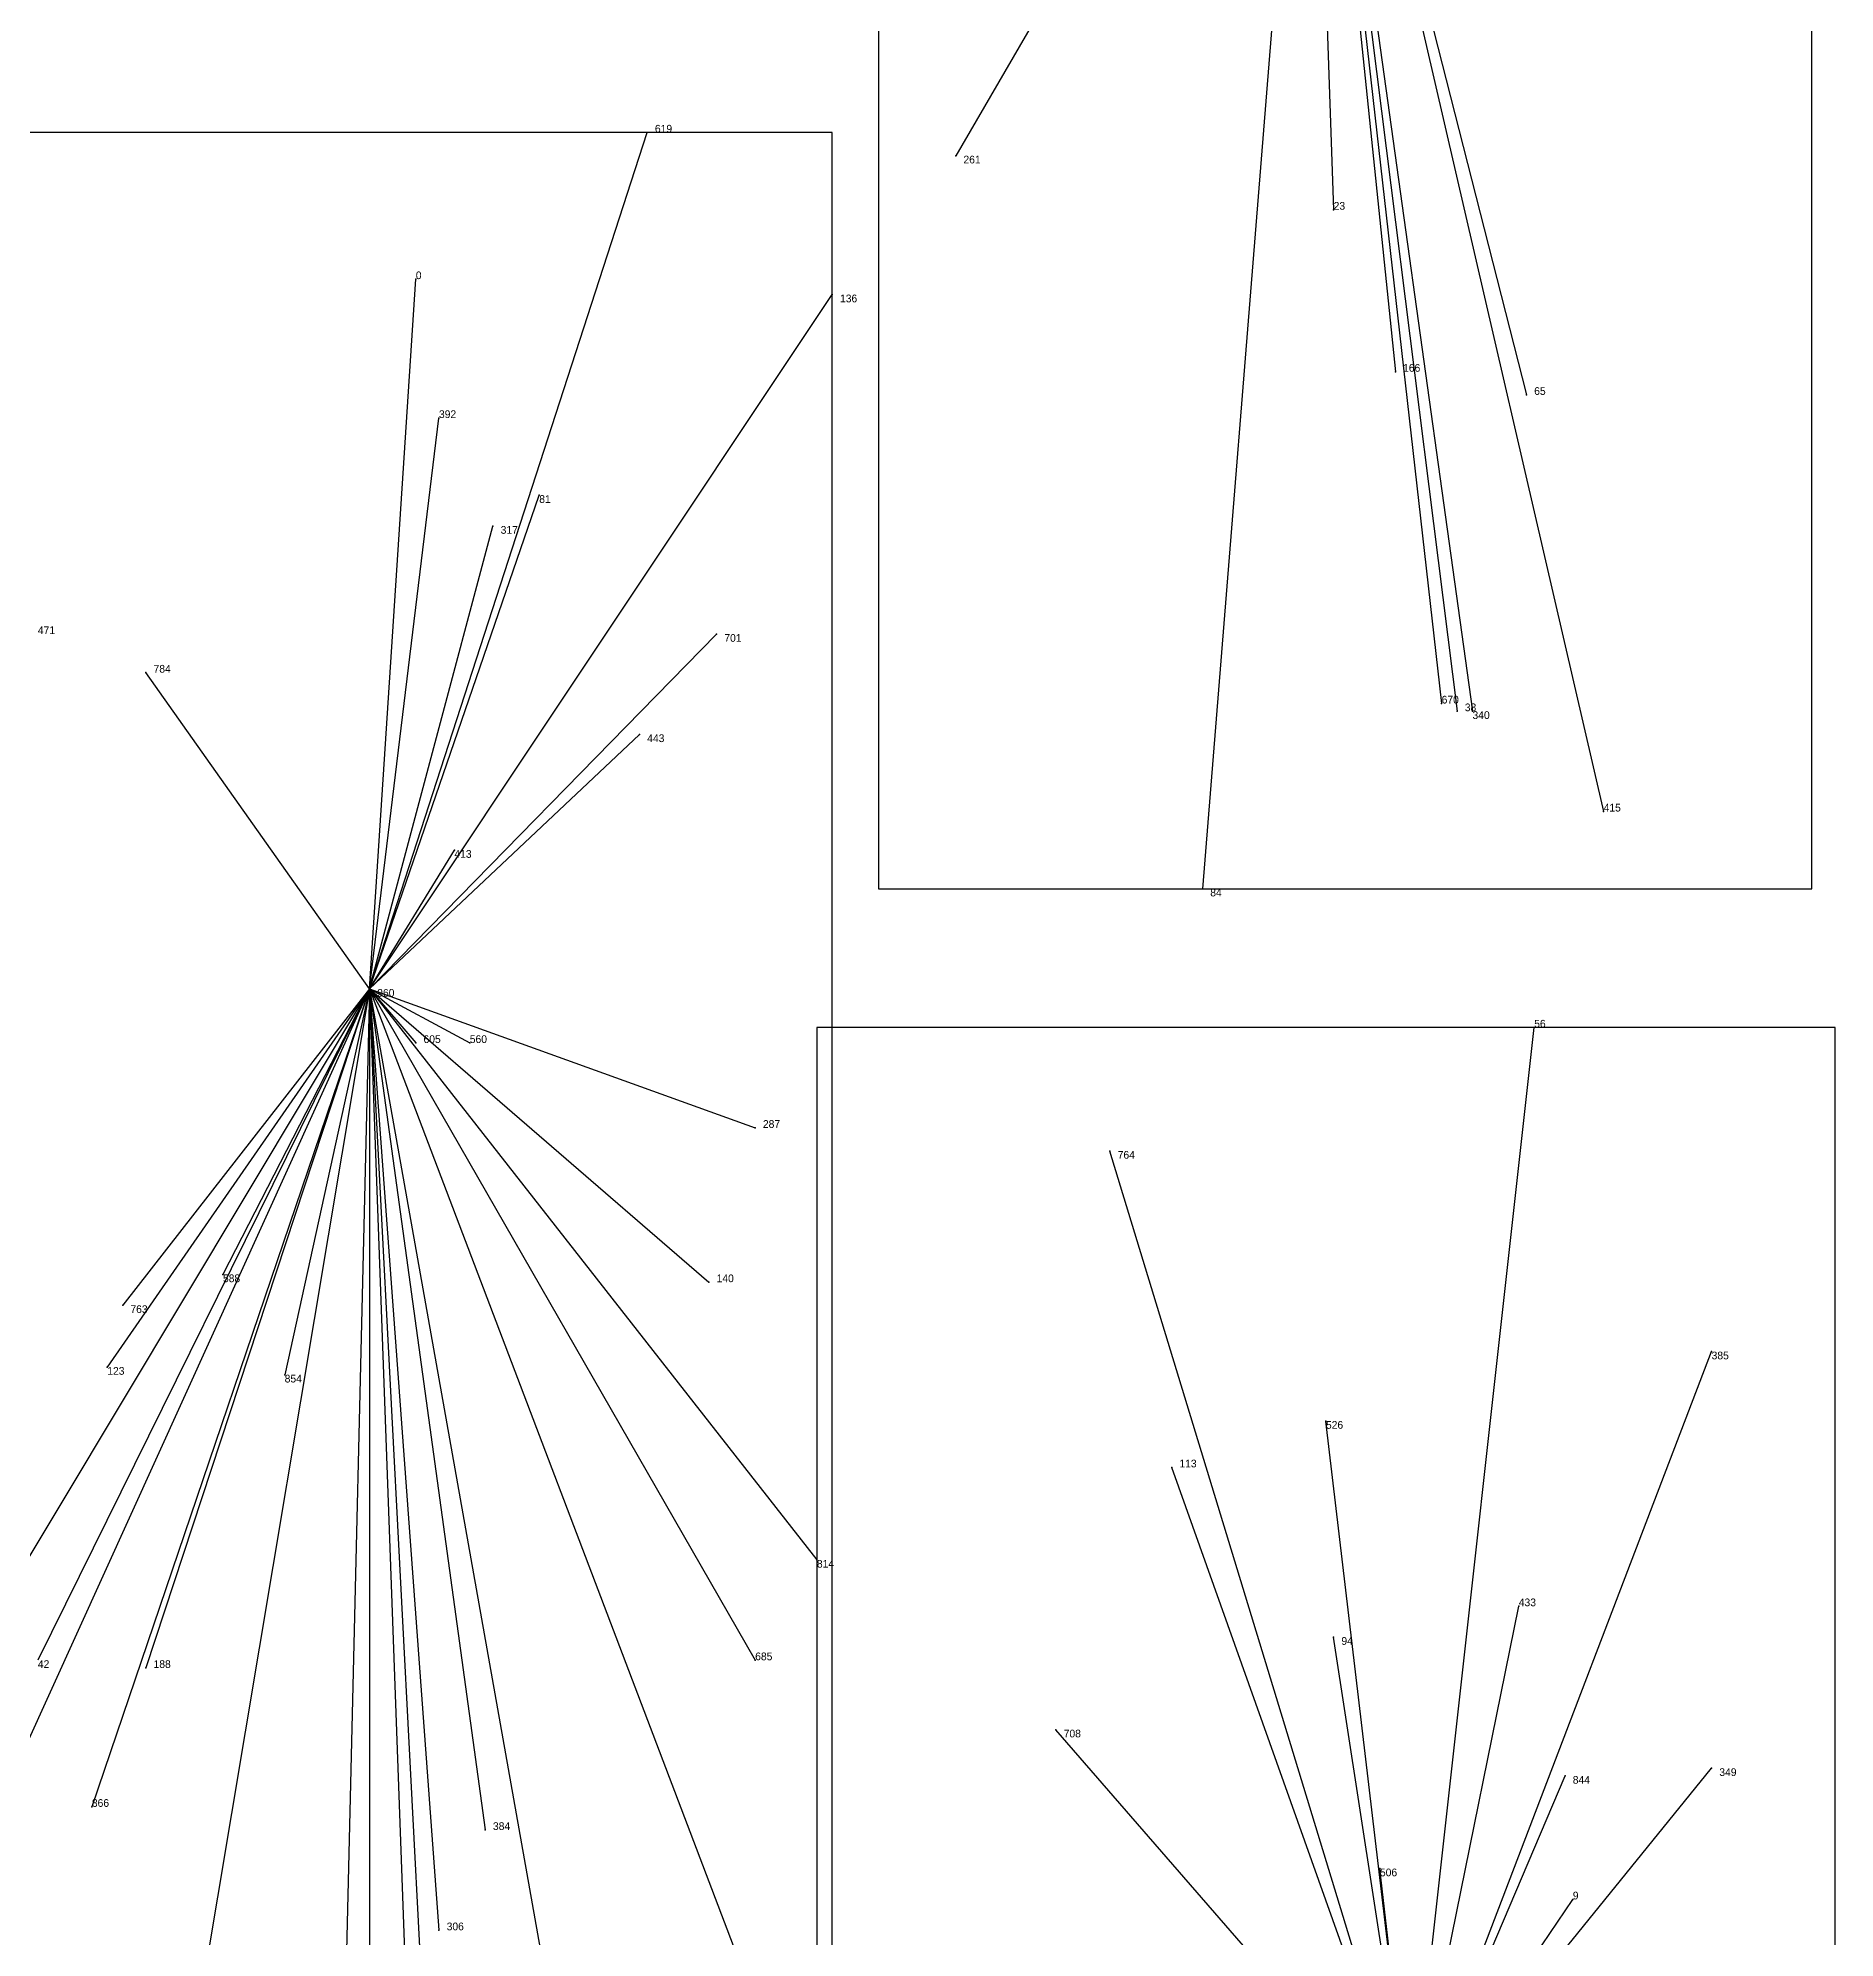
# Model space of a CAD drawing. Extents: x 0 to 1, y 0 to 1.
# Drawn here: x 0.766 to 0.999, y 0.416 to 0.6623 of the extents above; entities that cross this region are included whole.
import ezdxf

# ---------------------------------------------------------------- set-up
doc = ezdxf.new("R2010")
doc.units = 0
for name, color, linetype in [('Clients', 3, 'CONTINUOUS'), ('Facilities', 3, 'CONTINUOUS'), ('Facilities_lines', 3, 'CONTINUOUS'), ('Min_max_boxes', 1, 'CONTINUOUS'), ('Normals', 1, 'CONTINUOUS'), ('Source_points', 5, 'CONTINUOUS'), ('Text', 3, 'CONTINUOUS')]:
    doc.layers.add(name, color=color, linetype=linetype)

msp = doc.modelspace()

# ---------------------------------------------------------------- linework, layer by layer
at = {"layer": 'Clients', "color": 5}
for p in [(0.845, 0.65), (0.885, 0.647), (0.934, 0.64), (0.815, 0.631), (0.869, 0.629), (0.942, 0.619), (0.959, 0.616), (0.818, 0.613), (0.831, 0.603), (0.825, 0.599), (0.854, 0.585), (0.78, 0.58), (0.948, 0.576), (0.95, 0.575), (0.952, 0.575), (0.844, 0.572), (0.969, 0.562), (0.82, 0.557), (0.917, 0.552), (0.815, 0.532), (0.822, 0.532), (0.96, 0.534), (0.859, 0.521), (0.905, 0.518), (0.79, 0.502), (0.853, 0.501), (0.777, 0.498), (0.983, 0.492), (0.775, 0.49), (0.798, 0.489), (0.933, 0.483), (0.913, 0.477), (0.867, 0.465), (0.958, 0.459), (0.934, 0.455), (0.78, 0.451), (0.859, 0.452), (0.898, 0.443), (0.964, 0.437), (0.983, 0.438), (0.773, 0.433), (0.824, 0.43), (0.94, 0.425), (0.965, 0.421), (0.818, 0.417)]:
    msp.add_point(p, dxfattribs=at)
at = {"layer": 'Facilities', "color": 3}
msp.add_point((0.809, 0.539), dxfattribs=at)
at = {"layer": 'Facilities_lines', "color": 3}
for p, q in [((0.931, 0.726), (0.885, 0.647)), ((0.931, 0.726), (0.917, 0.552)), ((0.931, 0.726), (0.934, 0.64)), ((0.931, 0.726), (0.95, 0.575)), ((0.931, 0.726), (0.959, 0.616)), ((0.931, 0.726), (0.942, 0.619)), ((0.931, 0.726), (0.952, 0.575)), ((0.931, 0.726), (0.969, 0.562)), ((0.931, 0.726), (0.948, 0.576)), ((0.809, 0.539), (0.845, 0.65)), ((0.809, 0.539), (0.815, 0.631)), ((0.809, 0.539), (0.869, 0.629)), ((0.809, 0.539), (0.818, 0.613)), ((0.809, 0.539), (0.831, 0.603)), ((0.809, 0.539), (0.825, 0.599)), ((0.809, 0.539), (0.854, 0.585)), ((0.809, 0.539), (0.78, 0.58)), ((0.809, 0.539), (0.844, 0.572)), ((0.809, 0.539), (0.82, 0.557)), ((0.809, 0.539), (0.749, 0.439)), ((0.809, 0.539), (0.749, 0.407)), ((0.809, 0.539), (0.766, 0.452)), ((0.809, 0.539), (0.773, 0.433)), ((0.809, 0.539), (0.775, 0.49)), ((0.809, 0.539), (0.777, 0.498)), ((0.809, 0.539), (0.779, 0.36)), ((0.809, 0.539), (0.78, 0.451)), ((0.809, 0.539), (0.79, 0.502)), ((0.809, 0.539), (0.798, 0.489)), ((0.809, 0.539), (0.805, 0.372)), ((0.809, 0.539), (0.815, 0.532)), ((0.809, 0.539), (0.863, 0.397)), ((0.809, 0.539), (0.818, 0.366)), ((0.809, 0.539), (0.818, 0.417)), ((0.809, 0.539), (0.824, 0.43)), ((0.809, 0.539), (0.833, 0.404)), ((0.809, 0.539), (0.809, 0.404)), ((0.809, 0.539), (0.853, 0.501)), ((0.809, 0.539), (0.859, 0.452)), ((0.809, 0.539), (0.867, 0.465)), ((0.809, 0.539), (0.859, 0.521)), ((0.809, 0.539), (0.822, 0.532)), ((0.809, 0.539), (0.816, 0.347)), ((0.944, 0.39), (0.96, 0.534)), ((0.944, 0.39), (0.905, 0.518)), ((0.944, 0.39), (0.983, 0.492)), ((0.944, 0.39), (0.933, 0.483)), ((0.944, 0.39), (0.913, 0.477)), ((0.944, 0.39), (0.958, 0.459)), ((0.944, 0.39), (0.934, 0.455)), ((0.944, 0.39), (0.898, 0.443)), ((0.944, 0.39), (0.983, 0.438)), ((0.944, 0.39), (0.964, 0.437)), ((0.944, 0.39), (0.94, 0.425)), ((0.944, 0.39), (0.965, 0.421))]:
    msp.add_line(p, q, dxfattribs=at)
at = {"layer": 'Min_max_boxes', "color": 1}
for p, q in [((0.875, 0.964), (0.875, 0.552)), ((0.875, 0.964), (0.875, 0.552)), ((0.996, 0.552), (0.996, 0.964)), ((0.996, 0.552), (0.996, 0.964)), ((0.869, 0.65), (0.749, 0.65)), ((0.869, 0.65), (0.749, 0.65)), ((0.869, 0.347), (0.869, 0.65)), ((0.869, 0.347), (0.869, 0.65)), ((0.869, 0.65), (0.869, 0.65)), ((0.875, 0.552), (0.996, 0.552)), ((0.875, 0.552), (0.996, 0.552)), ((0.875, 0.552), (0.875, 0.552)), ((0.996, 0.552), (0.996, 0.552)), ((0.999, 0.534), (0.867, 0.534)), ((0.867, 0.534), (0.867, 0.152)), ((0.999, 0.534), (0.867, 0.534)), ((0.867, 0.534), (0.867, 0.152)), ((0.867, 0.534), (0.867, 0.534)), ((0.999, 0.152), (0.999, 0.534)), ((0.999, 0.152), (0.999, 0.534)), ((0.999, 0.534), (0.999, 0.534))]:
    msp.add_line(p, q, dxfattribs=at)
at = {"layer": 'Normals', "color": 1}
for p, q in [((0.845, 0.65), (0.845, 0.65, 0.1)), ((0.885, 0.647), (0.885, 0.647, 0.1)), ((0.934, 0.64), (0.934, 0.64, 0.1)), ((0.815, 0.631), (0.815, 0.631, 0.1)), ((0.869, 0.629), (0.869, 0.629, 0.1)), ((0.942, 0.619), (0.942, 0.619, 0.1)), ((0.959, 0.616), (0.959, 0.616, 0.1)), ((0.818, 0.613), (0.818, 0.613, 0.1)), ((0.831, 0.603), (0.831, 0.603, 0.1)), ((0.825, 0.599), (0.825, 0.599, 0.1)), ((0.854, 0.585), (0.854, 0.585, 0.1)), ((0.78, 0.58), (0.78, 0.58, 0.1)), ((0.948, 0.576), (0.948, 0.576, 0.1)), ((0.95, 0.575), (0.95, 0.575, 0.1)), ((0.952, 0.575), (0.952, 0.575, 0.1)), ((0.844, 0.572), (0.844, 0.572, 0.1)), ((0.969, 0.562), (0.969, 0.562, 0.1)), ((0.82, 0.557), (0.82, 0.557, 0.1)), ((0.917, 0.552), (0.917, 0.552, 0.1)), ((0.809, 0.539), (0.809, 0.539, 0.1)), ((0.815, 0.532), (0.815, 0.532, 0.1)), ((0.822, 0.532), (0.822, 0.532, 0.1)), ((0.96, 0.534), (0.96, 0.534, 0.1)), ((0.859, 0.521), (0.859, 0.521, 0.1)), ((0.905, 0.518), (0.905, 0.518, 0.1)), ((0.79, 0.502), (0.79, 0.502, 0.1)), ((0.853, 0.501), (0.853, 0.501, 0.1)), ((0.777, 0.498), (0.777, 0.498, 0.1)), ((0.983, 0.492), (0.983, 0.492, 0.1)), ((0.775, 0.49), (0.775, 0.49, 0.1)), ((0.798, 0.489), (0.798, 0.489, 0.1)), ((0.933, 0.483), (0.933, 0.483, 0.1)), ((0.913, 0.477), (0.913, 0.477, 0.1)), ((0.867, 0.465), (0.867, 0.465, 0.1)), ((0.958, 0.459), (0.958, 0.459, 0.1)), ((0.934, 0.455), (0.934, 0.455, 0.1)), ((0.78, 0.451), (0.78, 0.451, 0.1)), ((0.859, 0.452), (0.859, 0.452, 0.1)), ((0.898, 0.443), (0.898, 0.443, 0.1)), ((0.964, 0.437), (0.964, 0.437, 0.1)), ((0.983, 0.438), (0.983, 0.438, 0.1)), ((0.773, 0.433), (0.773, 0.433, 0.1)), ((0.824, 0.43), (0.824, 0.43, 0.1)), ((0.94, 0.425), (0.94, 0.425, 0.1)), ((0.965, 0.421), (0.965, 0.421, 0.1)), ((0.818, 0.417), (0.818, 0.417, 0.1))]:
    msp.add_line(p, q, dxfattribs=at)
at = {"layer": 'Source_points', "color": 5}
for p in [(0.845, 0.65), (0.885, 0.647), (0.934, 0.64), (0.815, 0.631), (0.869, 0.629), (0.942, 0.619), (0.959, 0.616), (0.818, 0.613), (0.831, 0.603), (0.825, 0.599), (0.854, 0.585), (0.78, 0.58), (0.948, 0.576), (0.95, 0.575), (0.952, 0.575), (0.844, 0.572), (0.969, 0.562), (0.82, 0.557), (0.917, 0.552), (0.809, 0.539), (0.815, 0.532), (0.822, 0.532), (0.96, 0.534), (0.859, 0.521), (0.905, 0.518), (0.79, 0.502), (0.853, 0.501), (0.777, 0.498), (0.983, 0.492), (0.775, 0.49), (0.798, 0.489), (0.933, 0.483), (0.913, 0.477), (0.867, 0.465), (0.958, 0.459), (0.934, 0.455), (0.78, 0.451), (0.859, 0.452), (0.898, 0.443), (0.964, 0.437), (0.983, 0.438), (0.773, 0.433), (0.824, 0.43), (0.94, 0.425), (0.965, 0.421), (0.818, 0.417)]:
    msp.add_point(p, dxfattribs=at)

# ---------------------------------------------------------------- texts
at = {"layer": 'Text', "color": 3}
for s, p in [('619', (0.846, 0.65)), ('261', (0.886, 0.646)), ('23', (0.934, 0.64)), ('0', (0.815, 0.631)), ('136', (0.87, 0.628)), ('166', (0.943, 0.619)), ('65', (0.96, 0.616)), ('392', (0.818, 0.613)), ('81', (0.831, 0.602)), ('317', (0.826, 0.598)), ('471', (0.766, 0.585)), ('701', (0.855, 0.584)), ('784', (0.781, 0.58)), ('670', (0.948, 0.576)), ('38', (0.951, 0.575)), ('340', (0.952, 0.574)), ('443', (0.845, 0.571)), ('415', (0.969, 0.562)), ('413', (0.82, 0.556)), ('84', (0.918, 0.551)), ('960', (0.81, 0.538)), ('56', (0.96, 0.534)), ('605', (0.816, 0.532)), ('560', (0.822, 0.532)), ('287', (0.86, 0.521)), ('764', (0.906, 0.517)), ('588', (0.79, 0.501)), ('140', (0.854, 0.501)), ('763', (0.778, 0.497)), ('385', (0.983, 0.491)), ('123', (0.775, 0.489)), ('854', (0.798, 0.488)), ('526', (0.933, 0.482)), ('113', (0.914, 0.477)), ('814', (0.867, 0.464)), ('433', (0.958, 0.459)), ('94', (0.935, 0.454)), ('42', (0.766, 0.451)), ('188', (0.781, 0.451)), ('685', (0.859, 0.452)), ('708', (0.899, 0.442)), ('844', (0.965, 0.436)), ('349', (0.984, 0.437)), ('866', (0.773, 0.433)), ('384', (0.825, 0.43)), ('506', (0.94, 0.424)), ('9', (0.965, 0.421)), ('306', (0.819, 0.417))]:
    msp.add_text(s, height=0.001, dxfattribs=at).set_placement(p)

doc.saveas('drawing.dxf')
